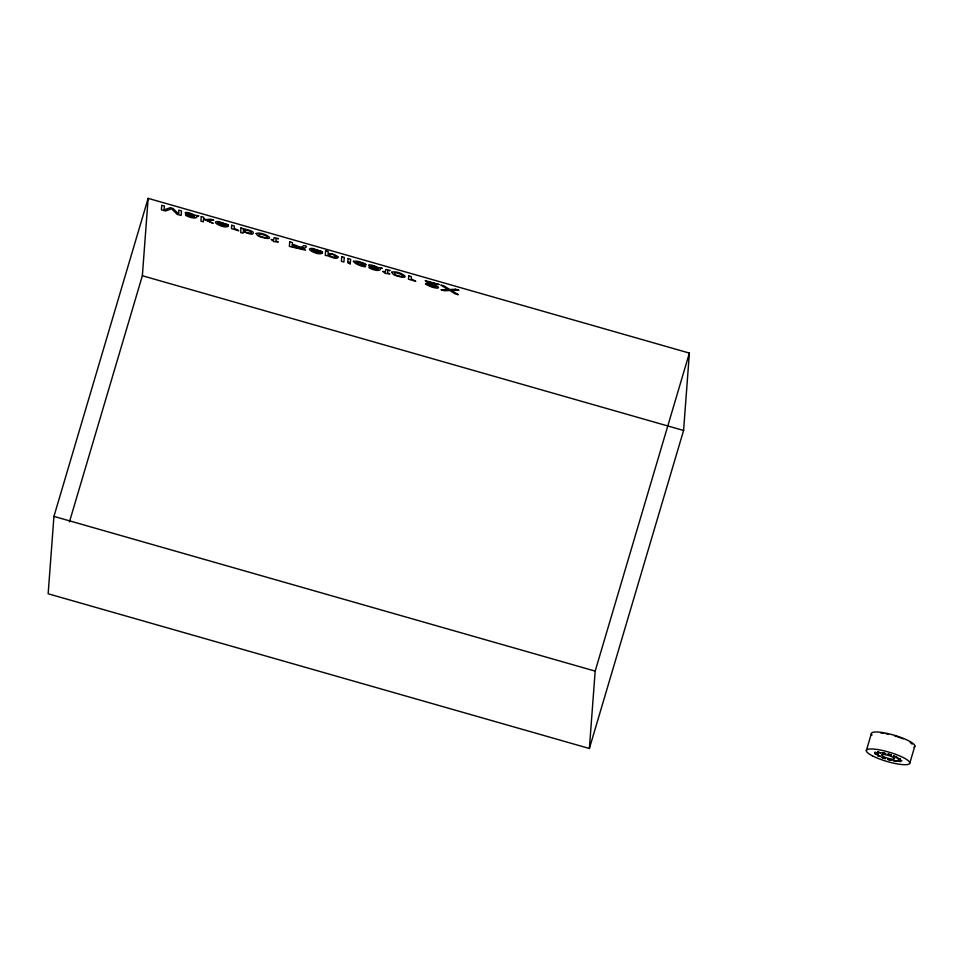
<?xml version="1.0" encoding="UTF-8"?>
<svg xmlns="http://www.w3.org/2000/svg" width="963" height="963" viewBox="0 0 963 963"><rect width="100%" height="100%" fill="white"/><g stroke="black" fill="none" stroke-linecap="round" stroke-linejoin="round"><path stroke-width="1.44" d="M53.94 516.385L48.15 593.774L589.38 748.504L683.586 430.473L689.376 353.084L148.146 198.354L53.94 516.385L595.17 671.115L589.38 748.504M69.468 521.826L142.355 275.743L148.146 198.354M595.17 671.115L689.376 353.084M866.339 750.622L871.359 733.637M909.818 763.045L914.85 746.072M142.355 275.743L683.586 430.473M880.772 732.927A20.367 4.273 16.5 0 1 883.601 733.288M885.924 733.698A20.367 4.273 16.5 0 1 888.355 734.203M894.711 735.876A20.367 4.273 16.5 0 1 898.491 737.104M899.695 737.526A20.367 4.273 16.5 0 1 903.174 738.886M910.216 742.521A20.367 4.273 16.5 0 1 912.093 744.134M872.009 735.106A22.631 4.743 16.5 0 1 893.471 735.022A22.631 4.743 16.5 0 1 914.019 747.107M178.624 212.847L178.6 214.015L173.015 208.477L170.258 207.695L164.059 209.862L164.408 206.022L161.748 205.263L161.411 209.838L165.407 210.981L171.607 208.802L177.18 214.352L181.128 215.483L181.477 210.897L178.829 210.139L178.624 212.847M194.598 215.929C185.642 215.267 185.943 210.608 194.598 215.929M197.162 215.977C197.138 222.694 172.859 209.946 194.574 217.096C179.636 212.751 184.667 210.127 194.779 215.158L198.872 215.856L197.162 215.977M201.279 216.567L200.942 221.141L203.362 221.839L203.566 219.179L213.148 223.368L207.502 220.479L213.726 220.118L210.5 219.203L205.697 219.54L203.614 218.505L203.711 217.253L201.279 216.567M231.71 225.258L231.457 228.604L238.752 230.747L234.322 228.315L234.226 225.98L231.71 225.258M240.991 227.918L240.654 232.504L243.109 233.215L243.23 231.553L248.996 233.672A5.898 1.24 16.5 0 0 252.234 234.19C257.35 231 243.35 229.134 240.991 227.918M271.361 239.534L273.36 240.581L273.287 241.508L278.307 241.99L275.948 240.846L276.104 238.668L278.548 238.655L274.226 237.572L273.396 240.124L271.361 239.534M289.719 241.845L289.369 246.42L305.56 250.163L302.96 247.924C305.765 248.923 308.87 245.084 303.393 245.758C301.455 249.658 295.304 243.928 292.355 244.602L292.499 242.64L289.719 241.845M292.319 245.12L292.198 246.684L302.948 248.984L292.319 245.12M325.626 250.753L325.277 255.4C328.648 255.075 335.931 260.841 338.482 257.049L334.414 254.581L328.01 253.173L328.142 251.475L325.626 250.753M341.745 256.724L341.396 261.298L343.923 262.02L344.26 257.434L341.745 256.724M347.751 262.466L350.267 263.826L347.751 262.466M348.052 258.517L347.799 261.84L350.363 262.574L350.616 259.252L348.052 258.517M377.978 268.352C369.022 267.69 369.323 263.031 377.978 268.352M380.541 268.4C380.517 275.117 356.238 262.369 377.953 269.52C363.027 265.174 368.047 262.55 378.158 267.582L382.251 268.28L380.541 268.4M382.973 271.446L384.971 272.493L384.911 273.42L389.919 273.901L387.559 272.758L387.716 270.579L390.171 270.567L385.838 269.484L385.007 272.023L382.973 271.446M408.721 275.863L408.468 279.198L415.763 281.352L411.321 278.909L411.237 276.586L408.721 275.863M438.984 284.518L427.993 281.918C446.796 289.008 436.588 290.381 425.718 284.205L425.49 283.603L428.054 284.338L432.146 286.613L436.07 286.866L426.778 282.267L425.213 280.582L438.984 284.518M882.409 752.621L885.635 753.644L882.409 752.621M228.436 225.848C225.739 229.988 207.924 220.551 218.95 221.61C236.85 228.267 224.848 223.079 217.77 222.333L228.436 225.848M256.146 233.491L257.819 235.73A6.44 1.348 16.5 0 0 261.406 237.223C279.126 242.11 263.501 230.976 256.146 233.491M322.509 252.739C319.824 256.88 301.997 247.443 313.035 248.502C330.923 255.159 318.922 249.983 311.856 249.224L322.509 252.739M391.688 272.252L393.373 274.479A6.44 1.348 16.5 0 0 396.949 275.984C414.668 280.871 399.043 269.724 391.688 272.252M243.35 229.892C243.687 232.661 248.743 233.287 251.211 233.07L251.283 232.059L249.309 230.783L243.35 229.892M353.421 261.31C357.213 267.052 377.039 269.303 356.105 262.899L356.984 261.816A3.226 0.674 16.5 0 1 359.055 262.08L366.157 264.909L365.459 264.115A5.357 1.119 16.5 0 0 363.244 262.947L357.201 261.166L353.421 261.31M336.027 256.808L333.029 257.181L327.926 254.798C328.925 252.414 334.883 254.653 336.027 256.808M267.341 237.211L265.969 237.801L261.84 236.862A3.575 0.746 16.5 0 1 259.577 235.839L258.891 234.178L261.093 234.117L265.932 235.658L267.341 237.211M402.883 275.96L401.511 276.55L397.382 275.611A3.575 0.746 16.5 0 1 395.119 274.587L394.445 272.926L396.636 272.866L401.475 274.407L402.883 275.96M877.666 751.971L880.892 752.97L877.666 751.971M874.946 752.332L878.148 753.343L874.946 752.332M874.849 753.608L878.051 754.619L874.849 753.608M877.425 755.498L880.627 756.509L877.425 755.498M882.084 757.568L885.286 758.579L882.084 757.568M888.139 754.065L891.353 755.076L888.139 754.065M887.754 759.338L890.956 760.349L887.754 759.338M893.134 760.421L896.348 761.432L893.134 760.421M897.191 758.074L900.393 759.097L897.191 758.074M896.998 760.553L900.212 761.564L896.998 760.553M898.467 759.711L901.669 760.722L898.467 759.711M893.471 756.039L896.673 757.062L893.471 756.039M225.811 225.547L221.562 225.342L217.469 223.163L225.811 225.547M319.885 252.45L315.635 252.246L311.555 250.067L319.885 252.45M455.475 289.237L449.793 289.526L444.232 286.023L440.861 285.06L448.06 289.514L440.982 289.767L444.473 290.766L449.853 290.513L454.933 293.751L458.256 294.702L451.515 290.501L458.93 290.224L455.475 289.237M883.384 756.545A6.789 1.42 16.5 0 0 894.35 759.013A6.789 1.42 16.5 0 0 886.49 754.944A6.789 1.42 16.5 0 0 883.384 756.545M872.442 755.859A22.631 4.743 16.5 0 0 908.988 764.092A22.631 4.743 16.5 0 0 882.794 750.55A22.631 4.743 16.5 0 0 872.442 755.859"/></g></svg>
